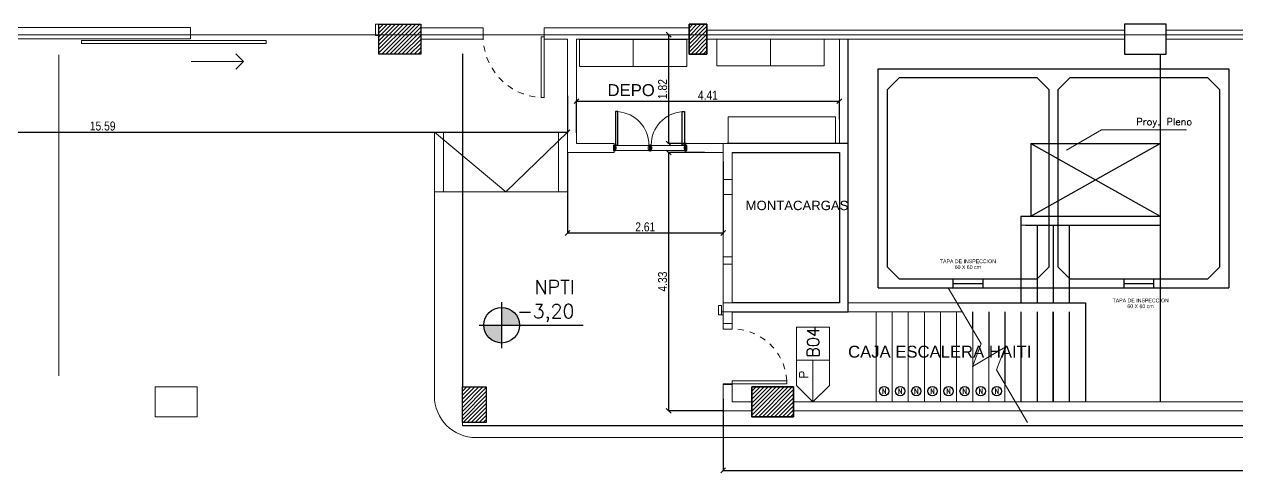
# Model space of a CAD drawing. Header units: millimetres. Extents: x 40 to 151, y 57 to 134.
# Drawn here: x 57.67 to 78, y 82.3 to 89.82 of the extents above; entities that cross this region are included whole.
import ezdxf
from ezdxf.enums import TextEntityAlignment as Align

# ---------------------------------------------------------------- set-up
doc = ezdxf.new("R2010")
doc.units = ezdxf.units.MM
for name, pattern in [('Dash 1_16_', [0.003174, 0.001587, -0.001587]), ('DASHED2', [0.375, 0.25, -0.125]), ('Hidden', [7.14375, 4.7625, -2.38125])]:
    doc.linetypes.add(name, pattern=pattern)
for name, color, linetype, lineweight in [('000', 7, 'Continuous', 9), ('A-----NPP', 7, 'Continuous', 9), ('A-DOORSYM', 7, 'Continuous', 9), ('A-FLOROTM', 7, 'Continuous', 9), ('A-FLORSTM', 7, 'Continuous', 9), ('A-WALL', 7, 'Continuous', 9), ('A-WALLCWM', 7, 'Continuous', 9), ('A-WALLIDM', 7, 'Continuous', 18), ('ARQ-MUROS', 7, 'Continuous', 9), ('ARQ. -  muros', 7, 'Continuous', 60), ('C-PKNGCTM', 7, 'Continuous', 9), ('CARP. -  marcos', 7, 'Continuous', 20), ('DIMENSION', 1, 'Continuous', 25), ('Fina', 7, 'Continuous', 9), ('mobiliario ocasa', 7, 'Continuous', 5), ('PINTURA CORDON VEREDAS', 7, 'Continuous', 9), ('plantas ocasa', 7, 'Continuous', 5), ('S-COLSPRM', 7, 'Continuous', 9), ('VIGAS', 7, 'Continuous', 9)]:
    doc.layers.add(name, color=color, linetype=linetype, lineweight=lineweight)
for name, color, linetype in [('ARQ-H°A°', 7, 'Continuous'), ('C', 7, 'Continuous'), ('CARP. -  hojas puertas', 7, 'Continuous'), ('estructura', 7, 'Continuous'), ('Lineas Muros mampostería', 7, 'Continuous'), ('Lineas Proyecciones', 7, 'Hidden'), ('Lineas Solados', 7, 'Continuous'), ('NUEVOTEXTOS', 7, 'Continuous'), ('Sectores', 3, 'Continuous')]:
    doc.layers.add(name, color=color, linetype=linetype)
doc.styles.add('716_PBL_XREF_det-escalera_R02$0$COTAS', font='arial.ttf')
doc.styles.add('ARIALNARROW', font='ARIALN.TTF')
doc.styles.add('COTAS', font='simplex.shx', dxfattribs={"width": 0.8})
doc.styles.add('MtXpl_Arial_Unicode_', font='ARIALUNI.ttf')
doc.styles.add('NUEVOLOCALES', font='romans.shx')
doc.styles.get("Standard").update_dxf_attribs({"font": 'txt.shx'})
doc.dimstyles.new('C', dxfattribs={"dimscale": 1.5, "dimtxt": 0.15, "dimasz": 0.08, "dimexe": 0.01, "dimexo": 0, "dimgap": 0.025, "dimtad": 1, "dimzin": 0, "dimdsep": 46, "dimtxsty": 'ARIALNARROW', "dimblk": 'OBLIQUE', "dimcen": 0, "dimclrd": 256, "dimclre": 256, "dimclrt": 256, "dimadec": 0, "dimazin": 0, "dimtfac": 1.666667, "dimtofl": 0, "dimtmove": 0, "dimatfit": 0, "dimldrblk": 'OBLIQUE', "dimfxl": 0.1, "dimtolj": 1, "dimtzin": 0, "dimarcsym": 0})

# ---------------------------------------------------------------- blocks, each defined once
blk = doc.blocks.new('_Oblique')
at = {"layer": 'estructura', "color": 0, "lineweight": -2}
blk.add_line((-0.5, -0.5), (0.5, 0.5), dxfattribs=at)
blk = doc.blocks.new('*D37')
at = {"layer": 'Defpoints', "color": 0}
for p in [(66.778924, 88.615163), (51.192792, 88.006747), (66.778924, 88.006747)]:
    blk.add_point(p, dxfattribs=at)
at = {"layer": 'DIMENSION', "lineweight": -2}
for p, q in [((66.778924, 88.615163), (66.778924, 87.996747)), ((51.192792, 88.006747), (51.192792, 87.996747)), ((51.192792, 88.006747), (66.778924, 88.006747))]:
    blk.add_line(p, q, dxfattribs=at)
at = {"layer": 'DIMENSION', "lineweight": -2, "xscale": 0.08, "yscale": 0.08, "zscale": 0.08, "rotation": 180}
blk.add_blockref('_Oblique', (51.192792, 88.006747), dxfattribs=at)
at = {"layer": 'DIMENSION', "lineweight": -2, "xscale": 0.08, "yscale": 0.08, "zscale": 0.08}
blk.add_blockref('_Oblique', (66.778924, 88.006747), dxfattribs=at)
at = {"layer": 'DIMENSION', "insert": (58.985858, 88.108323), "char_height": 0.15, "attachment_point": 5, "style": 'ARIALNARROW'}
blk.add_mtext('\\A1;15.59', dxfattribs=at)
blk = doc.blocks.new('*D38')
at = {"layer": 'Defpoints', "color": 0}
for p in [(71.337792, 88.524959), (71.337792, 88.224959), (66.928924, 87.996747)]:
    blk.add_point(p, dxfattribs=at)
at = {"layer": 'DIMENSION', "lineweight": -2}
for p, q in [((66.928924, 87.996747), (66.928924, 88.534959)), ((66.928924, 88.524959), (71.337792, 88.524959)), ((71.337792, 88.224959), (71.337792, 88.534959))]:
    blk.add_line(p, q, dxfattribs=at)
at = {"layer": 'DIMENSION', "lineweight": -2, "xscale": 0.08, "yscale": 0.08, "zscale": 0.08, "rotation": 180}
blk.add_blockref('_Oblique', (66.928924, 88.524959), dxfattribs=at)
at = {"layer": 'DIMENSION', "lineweight": -2, "xscale": 0.08, "yscale": 0.08, "zscale": 0.08}
blk.add_blockref('_Oblique', (71.337792, 88.524959), dxfattribs=at)
at = {"layer": 'DIMENSION', "insert": (69.133358, 88.62526), "char_height": 0.15, "attachment_point": 5, "style": 'ARIALNARROW'}
blk.add_mtext('\\A1;4.41', dxfattribs=at)
blk = doc.blocks.new('*D39')
at = {"layer": 'Defpoints', "color": 0}
for p in [(66.778924, 87.665163), (69.387792, 87.514963), (66.778924, 86.314963)]:
    blk.add_point(p, dxfattribs=at)
at = {"layer": 'DIMENSION', "lineweight": -2}
for p, q in [((66.778924, 87.665163), (66.778924, 86.304963)), ((69.387792, 87.514963), (69.387792, 86.304963)), ((69.387792, 86.314963), (66.778924, 86.314963))]:
    blk.add_line(p, q, dxfattribs=at)
at = {"layer": 'DIMENSION', "lineweight": -2, "xscale": 0.08, "yscale": 0.08, "zscale": 0.08, "rotation": 180}
blk.add_blockref('_Oblique', (66.778924, 86.314963), dxfattribs=at)
at = {"layer": 'DIMENSION', "lineweight": -2, "xscale": 0.08, "yscale": 0.08, "zscale": 0.08}
blk.add_blockref('_Oblique', (69.387792, 86.314963), dxfattribs=at)
at = {"layer": 'DIMENSION', "insert": (68.083358, 86.416539), "char_height": 0.15, "attachment_point": 5, "style": 'ARIALNARROW'}
blk.add_mtext('\\A1;2.61', dxfattribs=at)
blk = doc.blocks.new('*D40')
at = {"layer": 'Defpoints', "color": 0}
for p in [(68.475588, 87.665163), (69.075588, 87.665163), (69.387792, 83.335162)]:
    blk.add_point(p, dxfattribs=at)
at = {"layer": 'DIMENSION', "lineweight": -2}
for p, q in [((69.075588, 87.665163), (68.465588, 87.665163)), ((68.475588, 83.335162), (68.475588, 87.665163)), ((69.387792, 83.335162), (68.465588, 83.335162))]:
    blk.add_line(p, q, dxfattribs=at)
at = {"layer": 'DIMENSION', "lineweight": -2, "xscale": 0.08, "yscale": 0.08, "zscale": 0.08}
for p, rotation in [((68.475588, 87.665163), 90), ((68.475588, 83.335162), 270)]:
    blk.add_blockref('_Oblique', p, dxfattribs=dict(at, rotation=rotation))
at = {"layer": 'DIMENSION', "insert": (68.374011, 85.500163), "char_height": 0.15, "attachment_point": 5, "rotation": 90, "style": 'ARIALNARROW'}
blk.add_mtext('\\A1;4.33', dxfattribs=at)
blk = doc.blocks.new('*D41')
at = {"layer": 'Defpoints', "color": 0}
for p in [(68.475588, 89.639999), (68.475588, 89.639999), (68.768361, 87.815163)]:
    blk.add_point(p, dxfattribs=at)
at = {"layer": 'DIMENSION', "lineweight": -2}
for p, q in [((68.475588, 89.639999), (68.465588, 89.639999)), ((68.475588, 87.815163), (68.475588, 89.639999)), ((68.768361, 87.815163), (68.465588, 87.815163))]:
    blk.add_line(p, q, dxfattribs=at)
at = {"layer": 'DIMENSION', "lineweight": -2, "xscale": 0.08, "yscale": 0.08, "zscale": 0.08}
for p, rotation in [((68.475588, 89.639999), 90), ((68.475588, 87.815163), 270)]:
    blk.add_blockref('_Oblique', p, dxfattribs=dict(at, rotation=rotation))
at = {"layer": 'DIMENSION', "insert": (68.374011, 88.727581), "char_height": 0.15, "attachment_point": 5, "rotation": 90, "style": 'ARIALNARROW'}
blk.add_mtext('\\A1;1.82', dxfattribs=at)
blk = doc.blocks.new('*D42')
at = {"layer": 'Defpoints', "color": 0}
for p in [(93.04262, 83.605162), (69.387792, 83.535162), (93.04262, 82.335162)]:
    blk.add_point(p, dxfattribs=at)
at = {"layer": 'DIMENSION', "lineweight": -2}
for p, q in [((93.04262, 83.605162), (93.04262, 82.325162)), ((69.387792, 83.535162), (69.387792, 82.325162)), ((69.387792, 82.335162), (93.04262, 82.335162))]:
    blk.add_line(p, q, dxfattribs=at)
at = {"layer": 'DIMENSION', "lineweight": -2, "xscale": 0.08, "yscale": 0.08, "zscale": 0.08, "rotation": 180}
blk.add_blockref('_Oblique', (69.387792, 82.335162), dxfattribs=at)
at = {"layer": 'DIMENSION', "lineweight": -2, "xscale": 0.08, "yscale": 0.08, "zscale": 0.08}
blk.add_blockref('_Oblique', (93.04262, 82.335162), dxfattribs=at)
at = {"layer": 'DIMENSION', "insert": (81.215206, 82.436739), "char_height": 0.15, "attachment_point": 5, "style": 'ARIALNARROW'}
blk.add_mtext('\\A1;23.65', dxfattribs=at)

msp = doc.modelspace()

# ---------------------------------------------------------------- hatches: boundary and pattern name
h = msp.add_hatch(color=252)
h.paths.add_polyline_path([(65.376205, 84.768882, 0.414213562), (65.674676, 84.470411), (65.674676, 84.768882)])
h.paths.add_polyline_path([(65.674676, 85.067352), (65.674676, 84.768882), (65.973146, 84.768882, 0.414213562)])

# ---------------------------------------------------------------- linework, layer by layer
at = {"color": 252}
for p, q in [((73.240292, 85.545162), (73.740292, 85.545162)), ((73.240292, 85.470162), (73.740292, 85.470162)), ((73.240292, 85.395162), (73.740292, 85.395162)), ((76.105292, 85.545162), (76.605292, 85.545162)), ((76.105292, 85.470162), (76.605292, 85.470162)), ((76.105292, 85.395162), (76.605292, 85.395162)), ((65.674676, 85.154777), (65.674676, 84.382987)), ((65.299101, 84.768882), (67.039271, 84.768882))]:
    msp.add_line(p, q, dxfattribs=at)
for centre, radius in [((65.674676, 84.768882), 0.298471), ((72.087792, 83.663267), 0.078104), ((72.357792, 83.663267), 0.078104), ((72.627792, 83.663267), 0.078104), ((72.897792, 83.663267), 0.078104), ((73.167792, 83.663267), 0.078104), ((73.437792, 83.663267), 0.078104), ((73.707792, 83.663267), 0.078104), ((73.977792, 83.663267), 0.078104)]:
    msp.add_circle(centre, radius, dxfattribs=at)
at = {"layer": '000', "ltscale": 0.01}
msp.add_line((46.612789, 89.639999), (149.142794, 89.639999), dxfattribs=at)
at = {"layer": '000', "color": 252, "ltscale": 0.01}
msp.add_line((47.112789, 89.639999), (149.142794, 89.639999), dxfattribs=at)
at = {"layer": 'A-----NPP', "color": 252}
for p, q in [((61.348271, 89.191436), (61.220991, 89.318715)), ((60.468271, 89.191436), (61.348271, 89.191436)), ((61.348271, 89.191436), (61.220991, 89.064157))]:
    msp.add_line(p, q, dxfattribs=at)
at = {"layer": 'A-DOORSYM', "color": 252}
for p, q in [((58.629823, 89.495162), (58.629823, 89.545162)), ((58.629823, 89.545162), (61.729823, 89.545162)), ((61.729823, 89.495162), (58.629823, 89.495162)), ((61.729823, 89.545162), (61.729823, 89.495162)), ((66.337792, 89.605162), (66.337792, 88.585162)), ((66.387792, 89.605162), (66.337792, 89.605162)), ((66.387792, 88.585162), (66.387792, 89.605162)), ((66.337792, 88.585162), (66.387792, 88.585162)), ((69.537792, 83.835162), (70.457792, 83.835162)), ((69.537792, 83.785162), (69.537792, 83.835162)), ((69.537792, 83.835162), (70.457792, 83.835162)), ((69.537792, 83.785162), (69.537792, 83.835162)), ((69.537792, 83.835162), (70.457792, 83.835162)), ((69.537792, 83.785162), (69.537792, 83.835162)), ((70.457792, 83.785162), (69.537792, 83.785162)), ((70.457792, 83.785162), (69.537792, 83.785162)), ((70.457792, 83.785162), (69.537792, 83.785162)), ((70.457792, 83.835162), (70.457792, 83.785162)), ((70.457792, 83.835162), (70.457792, 83.785162)), ((70.457792, 83.835162), (70.457792, 83.785162))]:
    msp.add_line(p, q, dxfattribs=at)
at = {"layer": 'A-DOORSYM', "color": 252, "linetype": 'Dash 1_16_'}
for centre, radius, start, end in [((66.387792, 89.605162), 1.021225, 177.19363, 267.19363), ((69.537792, 83.785162), 0.921358, 3.110841, 93.110841), ((69.537792, 83.785162), 0.921358, 3.110841, 93.110841), ((69.537792, 83.785162), 0.921358, 3.110841, 93.110841)]:
    msp.add_arc(centre, radius, start, end, dxfattribs=at)
at = {"layer": 'A-FLOROTM', "color": 252}
for p, q in [((66.778924, 88.006747), (64.547797, 88.006747)), ((64.547797, 88.006747), (65.743129, 87.006747)), ((64.547797, 88.006747), (64.547797, 87.006747)), ((65.743129, 87.006747), (66.778924, 88.006747)), ((69.362792, 84.995162), (69.387792, 84.995162)), ((69.387792, 84.940162), (69.362792, 84.940162))]:
    msp.add_line(p, q, dxfattribs=at)
at = {"layer": 'A-FLORSTM', "color": 252}
for p, q in [((73.713979, 84.459076), (73.16317, 85.395162)), ((73.569149, 84.079147), (73.713979, 84.459076)), ((74.116434, 84.401178), (73.569149, 84.079147)), ((74.116434, 84.401178), (73.971605, 84.021249)), ((73.971605, 84.021249), (74.492993, 83.135162))]:
    msp.add_line(p, q, dxfattribs=at)
at = {"layer": 'A-WALL', "color": 252, "lineweight": 18}
for p, q in [((60.457697, 89.760162), (56.617697, 89.760162)), ((60.457697, 89.570162), (60.457697, 89.760162)), ((56.617697, 89.570162), (60.457697, 89.570162)), ((75.145155, 87.706463), (75.730482, 88.042948)), ((75.730482, 88.042948), (77.157752, 88.042948)), ((69.387792, 87.815163), (69.387792, 87.214763)), ((69.387792, 87.625163), (69.387792, 86.961698)), ((69.537792, 87.214763), (69.537792, 87.665163)), ((69.537792, 86.961698), (69.537792, 87.625163)), ((71.337792, 87.665163), (71.337792, 85.145162)), ((71.337792, 87.665163), (71.337792, 85.145162)), ((71.487792, 84.995162), (71.487792, 87.815163)), ((69.387792, 87.214763), (69.537792, 87.214763)), ((69.387792, 86.961698), (69.537792, 86.961698)), ((69.387792, 85.913163), (69.387792, 84.995162)), ((69.537792, 85.913163), (69.387792, 85.913163)), ((69.387792, 85.793298), (69.387792, 85.145163)), ((69.537792, 85.793298), (69.387792, 85.793298)), ((69.537792, 85.145162), (69.537792, 85.913163)), ((69.537792, 85.145163), (69.537792, 85.793298)), ((69.387792, 85.145163), (69.537792, 85.145163)), ((69.387792, 84.995162), (69.387792, 84.795162)), ((69.537792, 84.995162), (69.387792, 84.995162)), ((69.387792, 84.995162), (69.387792, 84.795162)), ((71.337792, 85.145162), (69.537792, 85.145162)), ((69.537792, 84.795162), (69.537792, 84.995162)), ((69.537792, 84.995162), (71.337792, 84.995162)), ((69.537792, 84.795162), (69.537792, 84.995162)), ((69.387792, 84.795162), (69.537792, 84.795162)), ((69.387792, 84.795162), (69.537792, 84.795162)), ((69.387792, 83.775162), (69.387792, 83.735162)), ((69.537792, 83.775162), (69.387792, 83.775162)), ((69.387792, 83.775162), (69.387792, 83.735162)), ((69.537792, 83.735162), (69.537792, 83.775162)), ((69.537792, 83.735162), (69.537792, 83.775162)), ((69.387792, 83.735162), (69.387792, 83.585162)), ((69.387792, 83.735162), (69.387792, 83.535162)), ((69.387792, 83.735162), (69.387792, 83.535162)), ((69.387792, 83.735162), (69.387792, 83.535162))]:
    msp.add_line(p, q, dxfattribs=at)
at = {"layer": 'A-WALL', "color": 252}
for p, q in [((63.617792, 89.815162), (63.557697, 89.815162)), ((63.557697, 89.815162), (63.557697, 89.625162)), ((63.617792, 89.570162), (63.617792, 89.760162)), ((63.557697, 89.625162), (63.617792, 89.625162)), ((64.317792, 89.510162), (64.317792, 89.320162)), ((69.387964, 87.625163), (69.387964, 87.815163)), ((71.337792, 87.815163), (69.457792, 87.815163)), ((69.537792, 87.665163), (71.337792, 87.665163)), ((71.487792, 87.815163), (71.337792, 87.815163)), ((71.337792, 87.665163), (71.337792, 85.145162)), ((71.487792, 84.995162), (71.487792, 87.815163)), ((69.387792, 87.214763), (69.387792, 85.793298)), ((69.537792, 85.793298), (69.537792, 87.214763)), ((69.387792, 85.913163), (69.387792, 86.961698)), ((69.537792, 86.961698), (69.537792, 85.913163)), ((69.387792, 85.145163), (69.537792, 85.145163)), ((69.387792, 84.995162), (69.387792, 84.795162)), ((69.537792, 84.995162), (69.387792, 84.995162)), ((69.387792, 84.995162), (69.387792, 84.795162)), ((71.337792, 85.145162), (69.537792, 85.145162)), ((69.537792, 84.795162), (69.537792, 84.995162)), ((69.537792, 84.995162), (71.337792, 84.995162)), ((69.537792, 84.795162), (69.537792, 84.995162)), ((69.387792, 83.775162), (69.387792, 83.735162)), ((69.387792, 83.775162), (69.387792, 83.735162)), ((69.537792, 83.735162), (69.537792, 83.775162)), ((69.537792, 83.735162), (69.537792, 83.775162)), ((69.387792, 83.735162), (69.387792, 83.585162)), ((69.387792, 83.735162), (69.387792, 83.535162)), ((69.387792, 83.735162), (69.387792, 83.535162)), ((69.387792, 83.735162), (69.387792, 83.535162))]:
    msp.add_line(p, q, dxfattribs=at)
at = {"layer": 'A-WALL', "color": 252, "linetype": 'DASHED2', "lineweight": 18}
msp.add_line((74.382792, 86.445161), (74.457792, 86.445161), dxfattribs=at)
at = {"layer": 'A-WALLCWM', "color": 252, "lineweight": 18}
for p, q in [((69.362792, 85.100162), (69.310792, 85.100162)), ((69.310792, 85.100162), (69.310792, 84.940162)), ((69.362792, 84.940162), (69.362792, 85.100162)), ((69.310792, 84.940162), (69.362792, 84.940162))]:
    msp.add_line(p, q, dxfattribs=at)
at = {"layer": 'A-WALLIDM', "color": 252}
for p, q in [((70.61988, 84.735162), (71.16988, 84.735162)), ((70.61988, 83.760162), (70.61988, 84.735162)), ((71.16988, 83.760162), (71.16988, 84.735162)), ((70.61988, 84.185162), (71.16988, 84.185162)), ((70.89488, 83.485162), (70.89488, 84.185162)), ((70.89488, 83.485162), (70.61988, 83.760162)), ((70.89488, 83.485162), (71.16988, 83.760162))]:
    msp.add_line(p, q, dxfattribs=at)
at = {"layer": 'ARQ-H°A°', "color": 252, "linetype": 'Continuous'}
for p, q in [((63.617792, 89.804749), (63.628206, 89.815162)), ((63.617792, 89.737397), (63.695557, 89.815162)), ((63.617792, 89.670045), (63.762909, 89.815162)), ((63.617792, 89.602693), (63.830261, 89.815162)), ((63.617792, 89.535341), (63.897613, 89.815162)), ((63.617792, 89.467989), (63.964965, 89.815162)), ((63.617792, 89.400637), (64.032317, 89.815162)), ((63.617792, 89.333285), (64.099669, 89.815162)), ((63.667021, 89.315162), (64.167021, 89.815162)), ((63.734373, 89.315162), (64.234373, 89.815162)), ((63.801725, 89.315162), (64.301725, 89.815162)), ((63.869077, 89.315162), (64.317792, 89.763878)), ((63.936429, 89.315162), (64.317792, 89.696526)), ((68.817792, 89.751299), (68.881655, 89.815162)), ((68.817792, 89.683947), (68.949007, 89.815162)), ((68.817792, 89.616595), (69.016359, 89.815162)), ((68.817792, 89.549243), (69.083711, 89.815162)), ((68.817792, 89.481891), (69.117792, 89.781891)), ((68.817792, 89.414539), (69.117792, 89.714539)), ((64.003781, 89.315162), (64.317792, 89.629174)), ((64.071132, 89.315162), (64.317792, 89.561822)), ((64.138484, 89.315162), (64.317792, 89.49447)), ((68.817792, 89.347187), (69.117792, 89.647187)), ((68.853119, 89.315162), (69.117792, 89.579835)), ((68.920471, 89.315162), (69.117792, 89.512484)), ((64.205836, 89.315162), (64.317792, 89.427118)), ((64.273188, 89.315162), (64.317792, 89.359766)), ((68.987823, 89.315162), (69.117792, 89.445132)), ((69.055175, 89.315162), (69.117792, 89.37778)), ((65.017797, 83.728691), (65.024269, 83.735162)), ((65.017797, 83.661339), (65.091621, 83.735162)), ((65.017797, 83.593987), (65.158973, 83.735162)), ((65.017797, 83.526635), (65.226325, 83.735162)), ((65.017797, 83.459283), (65.293676, 83.735162)), ((65.017797, 83.391931), (65.361028, 83.735162)), ((65.017797, 83.324579), (65.417797, 83.724579)), ((65.017797, 83.257227), (65.417797, 83.657227)), ((65.017797, 83.189875), (65.417797, 83.589875)), ((69.867797, 83.729352), (69.873607, 83.735162)), ((69.867797, 83.662), (69.940959, 83.735162)), ((69.867797, 83.594648), (70.008311, 83.735162)), ((69.867797, 83.527297), (70.075663, 83.735162)), ((69.867797, 83.459945), (70.143015, 83.735162)), ((69.867797, 83.392593), (70.210367, 83.735162)), ((69.867797, 83.325241), (70.277719, 83.735162)), ((69.867797, 83.257889), (70.345071, 83.735162)), ((69.912422, 83.235162), (70.412422, 83.735162)), ((69.979774, 83.235162), (70.479774, 83.735162)), ((70.047126, 83.235162), (70.547126, 83.735162)), ((70.114478, 83.235162), (70.567797, 83.688481)), ((70.18183, 83.235162), (70.567797, 83.621129)), ((70.249182, 83.235162), (70.567797, 83.553777)), ((65.030436, 83.135162), (65.417797, 83.522523)), ((65.097788, 83.135162), (65.417797, 83.455171)), ((65.16514, 83.135162), (65.417797, 83.38782)), ((70.316534, 83.235162), (70.567797, 83.486425)), ((70.383886, 83.235162), (70.567797, 83.419074)), ((70.451238, 83.235162), (70.567797, 83.351722)), ((65.232492, 83.135162), (65.417797, 83.320468)), ((65.299844, 83.135162), (65.417797, 83.253116)), ((65.367196, 83.135162), (65.417797, 83.185764)), ((70.51859, 83.235162), (70.567797, 83.28437))]:
    msp.add_line(p, q, dxfattribs=at)
at = {"layer": 'ARQ-H°A°', "color": 252}
for p, q in [((69.117792, 89.815162), (68.817792, 89.815162)), ((68.817792, 89.815162), (68.817792, 89.315162)), ((69.117792, 89.315162), (69.117792, 89.815162)), ((76.817792, 89.815162), (76.117792, 89.815162)), ((76.117792, 89.815162), (76.117792, 89.315162)), ((76.817792, 89.815162), (76.117792, 89.815162)), ((76.117792, 89.815162), (76.117792, 89.315162)), ((76.817792, 89.315162), (76.817792, 89.815162)), ((76.817792, 89.315162), (76.817792, 89.815162)), ((71.487792, 87.755163), (71.487792, 89.565162)), ((68.817792, 89.315162), (69.117792, 89.315162)), ((76.117792, 89.315162), (76.817792, 89.315162)), ((76.117792, 89.315162), (76.817792, 89.315162)), ((71.987792, 85.395162), (71.987792, 89.065162)), ((71.987792, 89.065162), (77.867792, 89.065162)), ((77.867792, 89.065162), (77.867792, 85.395162)), ((72.337792, 88.915162), (72.137792, 88.715162)), ((74.652792, 88.915162), (72.337792, 88.915162)), ((74.852792, 88.715162), (74.652792, 88.915162)), ((75.202792, 88.915162), (75.002792, 88.715162)), ((77.517792, 88.915162), (75.202792, 88.915162)), ((77.717792, 88.715162), (77.517792, 88.915162)), ((72.137792, 88.715162), (72.137792, 85.745162)), ((74.852792, 85.745162), (74.852792, 88.715162)), ((75.002792, 88.715162), (75.002792, 85.745162)), ((77.717792, 85.745162), (77.717792, 88.715162)), ((71.337792, 87.815163), (69.457792, 87.815163)), ((71.337792, 87.815163), (69.457792, 87.815163)), ((69.537792, 87.665163), (71.337792, 87.665163)), ((69.537792, 87.665163), (71.337792, 87.665163)), ((71.487792, 87.815163), (71.337792, 87.815163)), ((71.337792, 87.665163), (71.337792, 85.145162)), ((71.337792, 87.665163), (71.337792, 85.145162)), ((71.337792, 87.665163), (71.337792, 85.145162)), ((71.337792, 87.665163), (71.337792, 85.145162)), ((71.487792, 85.145162), (71.487792, 87.815163)), ((71.487792, 85.145162), (71.487792, 87.815163)), ((71.487792, 85.145162), (71.487792, 87.815163)), ((71.487792, 85.145162), (71.487792, 87.815163)), ((72.137792, 85.745162), (72.337792, 85.545162)), ((74.852792, 85.745162), (74.652792, 85.545162)), ((75.002792, 85.745162), (75.202792, 85.545162)), ((77.717792, 85.745162), (77.517792, 85.545162)), ((71.987792, 85.395162), (73.240292, 85.395162)), ((72.337792, 85.545162), (73.240292, 85.545162)), ((73.240292, 85.545162), (73.240292, 85.395162)), ((73.740292, 85.545162), (74.652792, 85.545162)), ((73.740292, 85.545162), (73.740292, 85.395162)), ((73.740292, 85.395162), (76.105292, 85.395162)), ((75.202792, 85.545162), (76.105292, 85.545162)), ((76.105292, 85.545162), (76.105292, 85.395162)), ((76.605292, 85.545162), (77.517792, 85.545162)), ((76.605292, 85.545162), (76.605292, 85.395162)), ((76.605292, 85.395162), (77.867792, 85.395162)), ((71.337792, 85.145162), (69.537792, 85.145162)), ((71.337792, 85.145162), (69.537792, 85.145162)), ((71.337792, 85.145162), (69.537792, 85.145162)), ((71.337792, 85.145162), (69.537792, 85.145162)), ((69.537792, 84.995162), (71.487792, 84.995162)), ((69.537792, 84.995162), (71.487792, 84.995162)), ((69.537792, 84.995162), (71.487792, 84.995162)), ((69.537792, 84.995162), (71.487792, 84.995162)), ((71.487792, 84.995162), (71.487792, 85.145162)), ((71.487792, 84.995162), (71.487792, 85.145162)), ((71.487792, 84.995162), (71.487792, 85.145162)), ((71.487792, 84.995162), (71.487792, 85.145162)), ((70.567797, 83.735162), (69.867797, 83.735162)), ((69.867797, 83.735162), (69.867797, 83.235162)), ((70.567797, 83.735162), (69.867797, 83.735162)), ((69.867797, 83.735162), (69.867797, 83.235162)), ((70.567797, 83.735162), (69.867797, 83.735162)), ((69.867797, 83.735162), (69.867797, 83.235162)), ((70.567797, 83.735162), (69.867797, 83.735162)), ((69.867797, 83.735162), (69.867797, 83.235162)), ((70.567797, 83.235162), (70.567797, 83.735162)), ((70.567797, 83.235162), (70.567797, 83.735162)), ((70.567797, 83.235162), (70.567797, 83.735162)), ((70.567797, 83.235162), (70.567797, 83.735162)), ((69.867797, 83.235162), (70.567797, 83.235162)), ((69.867797, 83.235162), (70.567797, 83.235162)), ((69.867797, 83.235162), (70.567797, 83.235162)), ((69.867797, 83.235162), (70.567797, 83.235162))]:
    msp.add_line(p, q, dxfattribs=at)
at = {"layer": 'ARQ-MUROS', "color": 252}
for p, q in [((65.367792, 89.755162), (64.317792, 89.755162)), ((65.367792, 89.755162), (65.367792, 89.565162)), ((66.387792, 89.755162), (66.387792, 89.605162)), ((68.817792, 89.755162), (66.387792, 89.755162)), ((71.987792, 89.715162), (69.117792, 89.715162)), ((76.117792, 89.715162), (69.117792, 89.715162)), ((76.117792, 89.715162), (69.187792, 89.715162)), ((76.817792, 89.715162), (80.601081, 89.715162)), ((76.817792, 89.715162), (79.867797, 89.715162)), ((65.367792, 89.565162), (64.317792, 89.565162)), ((66.778924, 89.565162), (66.387792, 89.565162)), ((68.817792, 89.565162), (66.928924, 89.565162)), ((71.987792, 89.565162), (69.117792, 89.565162)), ((76.117792, 89.565162), (69.117792, 89.565162)), ((69.387792, 89.565162), (69.117792, 89.565162)), ((76.117792, 89.565162), (69.187792, 89.565162)), ((71.337792, 87.815163), (71.337792, 89.565162)), ((71.487792, 87.755163), (71.487792, 89.565162)), ((76.817792, 89.565162), (80.601081, 89.565162)), ((76.817792, 89.565162), (79.867797, 89.565162)), ((69.387792, 87.815163), (69.387792, 87.214763)), ((69.387792, 87.815163), (69.387792, 87.565163)), ((69.537792, 87.214763), (69.537792, 87.665163)), ((69.387792, 87.214763), (69.537792, 87.214763)), ((69.387792, 85.793298), (69.387792, 85.145163)), ((69.537792, 85.793298), (69.387792, 85.793298)), ((69.537792, 85.145163), (69.537792, 85.793298)), ((69.387792, 84.995162), (69.387792, 84.705162)), ((69.387792, 84.995162), (69.387792, 84.705162)), ((69.537792, 84.995162), (69.537792, 84.705162)), ((69.537792, 84.995162), (69.537792, 84.705162)), ((71.487792, 85.145162), (73.310274, 85.145162)), ((71.487792, 84.995162), (73.398537, 84.995162)), ((69.387792, 84.705162), (69.537792, 84.705162)), ((69.387792, 84.705162), (69.537792, 84.705162)), ((69.387792, 84.705162), (69.537792, 84.705162)), ((69.387792, 84.705162), (69.537792, 84.705162)), ((69.387792, 84.705162), (69.537792, 84.705162)), ((69.387792, 84.705162), (69.537792, 84.705162)), ((69.387792, 83.785162), (69.387792, 83.335162)), ((69.537792, 83.785162), (69.387792, 83.785162)), ((69.387792, 83.785162), (69.387792, 83.335162)), ((69.537792, 83.785162), (69.387792, 83.785162)), ((69.387792, 83.785162), (69.387792, 83.335162)), ((69.537792, 83.785162), (69.387792, 83.785162)), ((69.387792, 83.785162), (69.387792, 83.335162)), ((69.537792, 83.785162), (69.387792, 83.785162)), ((69.387792, 83.785162), (69.387792, 83.335162)), ((69.537792, 83.785162), (69.387792, 83.785162)), ((69.387792, 83.785162), (69.387792, 83.335162)), ((69.537792, 83.785162), (69.387792, 83.785162)), ((69.537792, 83.785162), (69.537792, 83.485162)), ((69.537792, 83.785162), (69.537792, 83.485162)), ((69.537792, 83.785162), (69.537792, 83.485162)), ((69.537792, 83.785162), (69.537792, 83.485162)), ((69.537792, 83.785162), (69.537792, 83.485162)), ((69.537792, 83.785162), (69.537792, 83.485162)), ((69.867797, 83.485162), (69.537792, 83.485162)), ((69.867797, 83.485162), (69.537792, 83.485162)), ((69.867797, 83.485162), (69.537792, 83.485162)), ((69.867797, 83.485162), (69.537792, 83.485162)), ((69.867797, 83.485162), (69.537792, 83.485162)), ((69.867797, 83.485162), (69.537792, 83.485162)), ((70.567797, 83.485162), (79.867797, 83.485162)), ((69.867797, 83.335162), (69.387792, 83.335162)), ((69.867797, 83.335162), (69.387792, 83.335162)), ((69.867797, 83.335162), (69.387792, 83.335162)), ((69.867797, 83.335162), (69.387792, 83.335162)), ((69.867797, 83.335162), (69.387792, 83.335162)), ((69.867797, 83.335162), (69.387792, 83.335162)), ((70.567797, 83.335162), (79.867797, 83.335162))]:
    msp.add_line(p, q, dxfattribs=at)
at = {"layer": 'ARQ-MUROS', "color": 252, "ltscale": 10}
for p, q in [((66.778924, 87.665163), (66.778924, 89.565162)), ((66.928924, 87.815163), (66.928924, 89.565162)), ((67.563212, 87.665163), (66.778924, 87.665163)), ((67.563212, 87.815163), (66.928924, 87.815163)), ((67.563212, 87.665163), (67.563212, 87.815163)), ((71.337792, 87.815163), (68.763212, 87.815163)), ((68.763212, 87.665163), (68.763212, 87.815163)), ((69.387964, 87.665163), (68.763212, 87.665163))]:
    msp.add_line(p, q, dxfattribs=at)
at = {"layer": 'ARQ. -  muros', "color": 252}
for points in [[(67.563212, 87.780163), (67.563212, 87.780163), (67.563212, 87.700163), (67.563212, 87.700163)], [(68.163212, 87.780163), (68.163212, 87.780163), (68.163212, 87.700163), (68.163212, 87.700163)], [(68.163212, 87.780163), (68.163212, 87.780163), (68.163212, 87.700163), (68.163212, 87.700163)], [(68.763212, 87.780163), (68.763212, 87.780163), (68.763212, 87.700163), (68.763212, 87.700163)]]:
    msp.add_lwpolyline(points, dxfattribs=at)
at = {"layer": 'C', "color": 252}
for p, q in [((63.617792, 89.315162), (63.617792, 89.815162)), ((63.617792, 89.815162), (64.317792, 89.815162)), ((64.317792, 89.815162), (64.317792, 89.315162)), ((68.817792, 89.315162), (68.817792, 89.815162)), ((68.817792, 89.815162), (69.117792, 89.815162)), ((69.117792, 89.815162), (69.117792, 89.315162)), ((64.317792, 89.315162), (63.617792, 89.315162)), ((69.117792, 89.315162), (68.817792, 89.315162)), ((65.017797, 83.135162), (65.017797, 83.735162)), ((65.017797, 83.735162), (65.417797, 83.735162)), ((65.417797, 83.735162), (65.417797, 83.135162)), ((69.867797, 83.235162), (69.867797, 83.735162)), ((69.867797, 83.735162), (70.567797, 83.735162)), ((70.567797, 83.735162), (70.567797, 83.235162)), ((70.567797, 83.235162), (69.867797, 83.235162)), ((65.417797, 83.135162), (65.017797, 83.135162))]:
    msp.add_line(p, q, dxfattribs=at)
at = {"layer": 'C-PKNGCTM', "color": 252}
msp.add_line((58.251724, 89.300162), (58.251724, 83.922869), dxfattribs=at)
at = {"layer": 'CARP. -  hojas puertas', "color": 252}
for p, q in [((67.623212, 88.350163), (67.583212, 88.350163)), ((67.583212, 88.350163), (67.583212, 87.790163)), ((67.623212, 87.790163), (67.623212, 88.350163)), ((68.703212, 87.790163), (68.703212, 88.350163)), ((68.703212, 88.350163), (68.743212, 88.350163)), ((68.743212, 88.350163), (68.743212, 87.790163)), ((67.583212, 87.790163), (67.623212, 87.790163)), ((68.743212, 87.790163), (68.703212, 87.790163))]:
    msp.add_line(p, q, dxfattribs=at)
at = {"layer": 'CARP. -  marcos', "color": 252}
for points in [[(67.563212, 87.700163), (67.563212, 87.690163), (67.583212, 87.690163), (67.583212, 87.720163), (67.593212, 87.720163), (67.593212, 87.760163), (67.583212, 87.760163), (67.583212, 87.790163), (67.563212, 87.790163), (67.563212, 87.780163)], [(68.163212, 87.700163), (68.163212, 87.690163), (68.143212, 87.690163), (68.143212, 87.720163), (68.133212, 87.720163), (68.133212, 87.760163), (68.143212, 87.760163), (68.143212, 87.790163), (68.163212, 87.790163), (68.163212, 87.780163)], [(68.163212, 87.700163), (68.163212, 87.690163), (68.183212, 87.690163), (68.183212, 87.720163), (68.193212, 87.720163), (68.193212, 87.760163), (68.183212, 87.760163), (68.183212, 87.790163), (68.163212, 87.790163), (68.163212, 87.780163)], [(68.763212, 87.700163), (68.763212, 87.690163), (68.743212, 87.690163), (68.743212, 87.720163), (68.733212, 87.720163), (68.733212, 87.760163), (68.743212, 87.760163), (68.743212, 87.790163), (68.763212, 87.790163), (68.763212, 87.780163)]]:
    msp.add_lwpolyline(points, dxfattribs=at)
at = {"layer": 'Fina', "color": 252}
for p, q in [((67.583212, 87.780163), (68.143212, 87.780163)), ((67.583212, 87.700163), (68.143212, 87.700163)), ((68.743212, 87.780163), (68.183212, 87.780163)), ((68.743212, 87.700163), (68.183212, 87.700163))]:
    msp.add_line(p, q, dxfattribs=at)
for centre, start, end in [((67.583214, 87.791593), 359.853664, 85.904144), ((68.74321, 87.791593), 94.095856, 180.146336)]:
    msp.add_arc(centre, 0.56, start, end, dxfattribs=at)
at = {"layer": 'Lineas Muros mampostería', "color": 252, "lineweight": 18}
for p, q in [((60.567797, 83.735162), (59.867797, 83.735162)), ((59.867797, 83.735162), (59.867797, 83.235162)), ((60.567797, 83.235162), (60.567797, 83.735162)), ((65.417797, 83.735162), (65.017797, 83.735162)), ((65.017797, 83.735162), (65.017797, 83.135162)), ((65.417797, 83.135162), (65.417797, 83.735162)), ((59.867797, 83.235162), (60.567797, 83.235162)), ((65.017797, 83.135162), (65.017797, 83.085162)), ((65.017797, 83.135162), (65.417797, 83.135162))]:
    msp.add_line(p, q, dxfattribs=at)
at = {"layer": 'Lineas Proyecciones', "color": 252, "linetype": 'Hidden', "ltscale": 50}
for p, q in [((76.717792, 89.315162), (76.717792, 83.485162)), ((74.547792, 87.815163), (76.717792, 87.815163)), ((74.547792, 87.815163), (74.547792, 86.595161)), ((74.547792, 87.815163), (76.717792, 86.595161)), ((74.547792, 86.595161), (76.717792, 87.815163)), ((74.382792, 86.595161), (76.717792, 86.595161)), ((74.382792, 86.595161), (74.382792, 85.145162)), ((74.457792, 86.445161), (76.717792, 86.445161)), ((74.652792, 86.445161), (74.652792, 85.145162)), ((74.922792, 86.445161), (74.922792, 85.145162)), ((75.192792, 86.445161), (75.192792, 85.145162)), ((73.310274, 85.145162), (75.462792, 85.145162)), ((73.572792, 84.699021), (73.572792, 84.995162)), ((73.842792, 84.995162), (73.842792, 84.240162)), ((74.112792, 84.995162), (74.112792, 83.781304)), ((74.382792, 84.995162), (74.382792, 83.485162)), ((74.652792, 84.995162), (74.652792, 83.485162)), ((74.922792, 83.485162), (74.922792, 84.995162)), ((74.922792, 84.995162), (74.922792, 83.485162)), ((75.192792, 84.995162), (75.192792, 83.485162)), ((75.192792, 84.995162), (75.192792, 84.965162)), ((75.462792, 85.145162), (75.462792, 83.485162))]:
    msp.add_line(p, q, dxfattribs=at)
at = {"layer": 'Lineas Solados', "color": 252}
for p, q in [((65.017797, 89.320162), (65.017797, 83.735162)), ((65.017797, 83.085162), (96.192792, 83.085162))]:
    msp.add_line(p, q, dxfattribs=at)
at = {"layer": 'mobiliario ocasa', "color": 252, "ltscale": 0.1}
for p, q in [((66.978215, 89.558782), (66.978215, 89.108782)), ((67.878215, 89.558782), (66.978215, 89.558782)), ((67.878215, 89.108782), (67.878215, 89.558782)), ((67.878215, 89.558782), (68.778215, 89.558782)), ((67.878215, 89.108782), (67.878215, 89.558782)), ((68.778215, 89.558782), (68.778215, 89.108782)), ((69.284752, 89.115162), (69.284752, 89.565162)), ((69.284752, 89.565162), (70.184752, 89.565162)), ((70.184752, 89.565162), (70.184752, 89.115162)), ((70.184752, 89.565162), (70.184752, 89.115162)), ((71.084752, 89.565162), (70.184752, 89.565162)), ((71.084752, 89.115162), (71.084752, 89.565162)), ((66.978215, 89.108782), (67.878215, 89.108782)), ((68.778215, 89.108782), (67.878215, 89.108782)), ((70.184752, 89.115162), (69.284752, 89.115162)), ((70.184752, 89.115162), (71.084752, 89.115162))]:
    msp.add_line(p, q, dxfattribs=at)
at = {"layer": 'PINTURA CORDON VEREDAS', "color": 252}
for p, q in [((64.697797, 88.006747), (64.547797, 88.006747)), ((64.547797, 88.006747), (64.547797, 87.006747)), ((64.697797, 87.006747), (64.697797, 88.006747)), ((66.778924, 88.006747), (66.628924, 88.006747)), ((66.628924, 88.006747), (66.628924, 87.006747)), ((66.778924, 87.006747), (66.778924, 88.006747)), ((66.778924, 87.665163), (66.778924, 88.006747)), ((66.778924, 88.006747), (66.778924, 87.006747)), ((64.547797, 87.006747), (64.547797, 87.006747)), ((64.547797, 87.006747), (64.697797, 87.006747)), ((66.778924, 87.006747), (64.547797, 87.006747)), ((64.547797, 87.006747), (64.547797, 83.585162)), ((66.628924, 87.006747), (66.628924, 87.006747)), ((66.628924, 87.006747), (66.778924, 87.006747)), ((65.247797, 82.885162), (96.422792, 82.885162))]:
    msp.add_line(p, q, dxfattribs=at)
msp.add_arc((65.247797, 83.585162), 0.7, 180, 270, dxfattribs=at)
at = {"layer": 'plantas ocasa', "color": 252, "ltscale": 0.01}
for p, q in [((71.27532, 88.265163), (69.47532, 88.265163)), ((69.47532, 88.265163), (69.47532, 87.815163)), ((71.27532, 87.815163), (71.27532, 88.265163)), ((69.47532, 87.815163), (71.27532, 87.815163))]:
    msp.add_line(p, q, dxfattribs=at)
at = {"layer": 'S-COLSPRM', "color": 252}
for p, q in [((65.417797, 83.735162), (65.017797, 83.735162)), ((65.017797, 83.735162), (65.017797, 83.135162)), ((65.417797, 83.135162), (65.417797, 83.735162)), ((70.567797, 83.735162), (69.867797, 83.735162)), ((69.867797, 83.735162), (69.867797, 83.235162)), ((70.567797, 83.235162), (70.567797, 83.735162)), ((69.867797, 83.235162), (70.567797, 83.235162)), ((65.017797, 83.135162), (65.417797, 83.135162))]:
    msp.add_line(p, q, dxfattribs=at)
at = {"layer": 'VIGAS', "color": 252}
for p, q in [((71.952792, 84.995162), (71.952792, 83.485162)), ((72.222792, 84.995162), (72.222792, 83.485162)), ((72.492792, 84.995162), (72.492792, 83.485162)), ((72.762792, 84.995162), (72.762792, 83.485162)), ((73.032792, 84.995162), (73.032792, 83.485162)), ((73.302792, 84.995162), (73.302792, 83.485162)), ((73.572792, 84.699021), (73.572792, 83.485162)), ((73.842792, 84.240162), (73.842792, 83.485162)), ((74.112792, 83.781304), (74.112792, 83.485162))]:
    msp.add_line(p, q, dxfattribs=at)
at = {"layer": 'VIGAS', "color": 252, "linetype": 'Hidden'}
for p, q in [((74.382792, 84.995162), (74.382792, 84.965162)), ((74.652792, 84.995162), (74.652792, 84.965162)), ((74.922792, 84.995162), (74.922792, 84.965162))]:
    msp.add_line(p, q, dxfattribs=at)

# ---------------------------------------------------------------- texts
at = {"color": 252, "style": '716_PBL_XREF_det-escalera_R02$0$COTAS'}
for s, p in [('TAPA DE INSPECCION', (73.022073, 85.809014)), ('60 X 60 cm', (73.270474, 85.711251)), ('TAPA DE INSPECCION', (75.917317, 85.152502)), ('60 X 60 cm', (76.165718, 85.054738))]:
    msp.add_text(s, height=0.0625, dxfattribs=at).set_placement(p)
at = {"color": 252, "style": 'COTAS', "width": 0.8}
for p in [(72.087792, 83.663267), (72.357792, 83.663267), (72.627792, 83.663267), (72.897792, 83.663267), (73.167792, 83.663267), (73.437792, 83.663267), (73.707792, 83.663267), (73.977792, 83.663267)]:
    msp.add_attdef('N', text='01', height=0.087181, dxfattribs=at).set_placement(p, align=Align.MIDDLE_CENTER)
at = {"layer": '000', "style": 'MtXpl_Arial_Unicode_'}
msp.add_text('MONTACARGAS', height=0.1575, dxfattribs=at).set_placement((69.765865, 86.698284))
at = {"layer": 'A-WALL', "color": 252}
msp.add_text('Proy. Pleno', height=0.118024, dxfattribs=at).set_placement((76.317971, 88.122132))
at = {"layer": 'A-WALLIDM', "color": 252}
for s, height, p in [('B04', 0.196707, (70.996365, 84.225173)), ('P', 0.14753, (70.814815, 83.875315))]:
    msp.add_text(s, height=height, rotation=90, dxfattribs=at).set_placement(p)
at = {"layer": 'NUEVOTEXTOS', "color": 252, "style": 'NUEVOLOCALES', "flags": 4}
for tag, p in [('NPTI', (66.225643, 85.289315)), ('-3,20', (65.936596, 84.889386))]:
    msp.add_attdef(tag, p, 'NIVEL', height=0.233111, dxfattribs=at)
at = {"layer": 'Sectores', "style": 'MtXpl_Arial_Unicode_'}
for s, p in [('DEPO', (67.450738, 88.610575)), ('CAJA ESCALERA HAITI', (71.483991, 84.225173))]:
    msp.add_text(s, height=0.2, dxfattribs=at).set_placement(p)

# ---------------------------------------------------------------- dimensions: what is measured, and where the dimension line sits
at = {"layer": 'DIMENSION'}
for base, p1, p2, angle, override, picture, middle in [((68.475588, 89.639999), (68.768361, 87.815163), (68.475588, 89.639999), 90, {"dimscale": 1, "dimlfac": 1, "dimtxsty": 'ARIALNARROW', "dimtmove": 1, "dimtolj": 1}, '*D41', (68.374011, 88.727581)), ((66.778924, 88.006747), (51.192792, 88.006747), (66.778924, 88.615163), 180, {"dimscale": 1, "dimlfac": 1, "dimtxsty": 'ARIALNARROW', "dimtolj": 1}, '*D37', (58.985858, 88.108323)), ((68.475588, 87.665163), (69.387792, 83.335162), (69.075588, 87.665163), 90, {"dimscale": 1, "dimlfac": 1, "dimtxsty": 'ARIALNARROW', "dimtolj": 1}, '*D40', (68.374011, 85.500163))]:
    dim = msp.add_linear_dim(base=base, p1=p1, p2=p2, angle=angle, dimstyle='C', override=override, dxfattribs=at)
    dim.commit()
    dim.dimension.update_dxf_attribs({"geometry": picture, "text_midpoint": middle})
for base, p1, p2, picture, middle in [((71.337792, 88.524959), (66.928924, 87.996747), (71.337792, 88.224959), '*D38', (69.133358, 88.62526)), ((66.778924, 86.314963), (69.387792, 87.514963), (66.778924, 87.665163), '*D39', (68.083358, 86.416539)), ((93.04262, 82.335162), (69.387792, 83.535162), (93.04262, 83.605162), '*D42', (81.215206, 82.436739))]:
    dim = msp.add_linear_dim(base=base, p1=p1, p2=p2, dimstyle='C', override={"dimscale": 1, "dimlfac": 1, "dimtxsty": 'ARIALNARROW', "dimtolj": 1}, dxfattribs=at)
    dim.commit()
    dim.dimension.update_dxf_attribs({"geometry": picture, "text_midpoint": middle})

doc.saveas('drawing.dxf')
